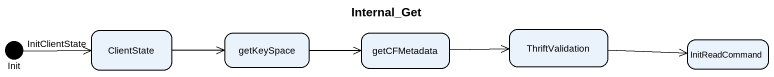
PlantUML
@startuml
title Internal_Get
hide empty description
state Init <<start>>
state ClientState
state getKeySpace
state getCFMetadata
state ThriftValidation
state InitReadCommand
Init -right-> ClientState : InitClientState
ClientState -right-> getKeySpace
getKeySpace -right-> getCFMetadata
getCFMetadata -right-> ThriftValidation
ThriftValidation -right-> InitReadCommand
@enduml
